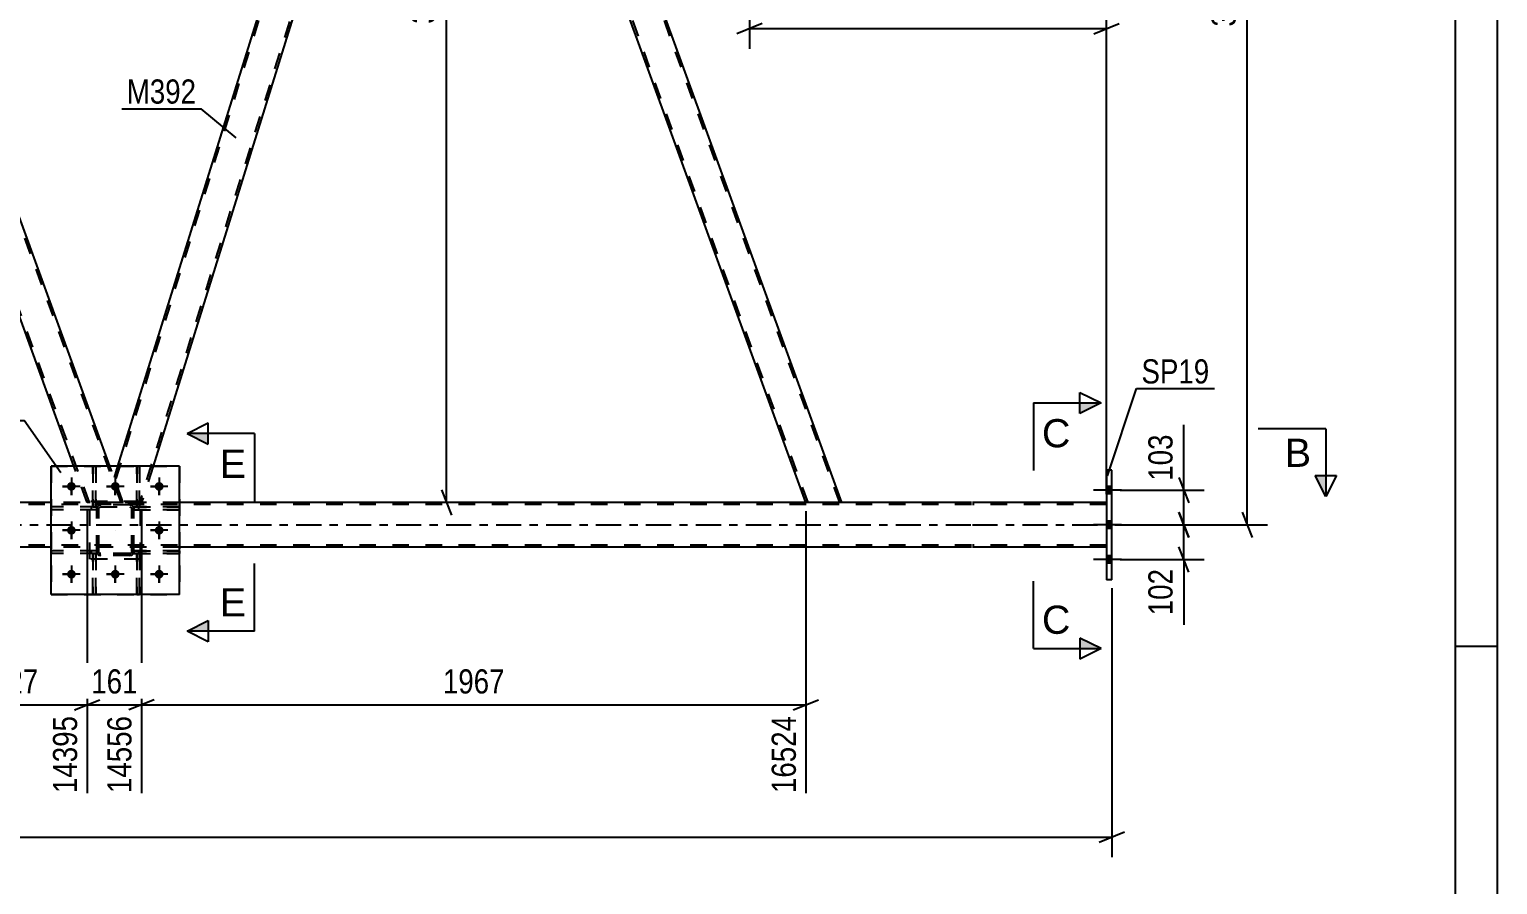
# Model space of a CAD drawing. Header units: millimetres. Extents: x 0 to 841, y 0 to 594.
# Drawn here: x 667.1 to 841, y 269.8 to 371.1 of the extents above; entities that cross this region are included whole.
import ezdxf

# ---------------------------------------------------------------- set-up
doc = ezdxf.new("R2010")
doc.units = ezdxf.units.MM
doc.linetypes.add('DXK_LINE_DOT2', pattern=[3.9198, 1.9599, -1.9599])
doc.linetypes.add('DXK_LINE_DOT3', pattern=[5.9187, 2.979, -0.9799, 0.9799, -0.9799])
doc.styles.add('Arial', font='ARIAL.TTF', dxfattribs={"height": 0.2})
doc.styles.add('Arial Narrow', font='ARIALN.TTF', dxfattribs={"height": 0.2})

# ---------------------------------------------------------------- blocks, each defined once
blk = doc.blocks.new('Unknown-103655156-1133')
at = {"color": 5, "linetype": 'Continuous'}
for p, q in [((841, 0), (841, 594)), ((836, 5), (836, 589)), ((841, 298), (836, 298))]:
    blk.add_line(p, q, dxfattribs=at)
blk = doc.blocks.new('Part-103655156-3936 - 3756')
at = {"color": 7, "linetype": 'DXK_LINE_DOT2'}
for p, q in [((674.93, 308.99), (674.61, 308.99)), ((674.61, 308.99), (674.61, 304.15)), ((674.61, 308.39), (674.93, 308.39)), ((674.93, 304.15), (674.93, 308.99)), ((674.61, 304.15), (674.93, 304.15))]:
    blk.add_line(p, q, dxfattribs=at)
blk = doc.blocks.new('Part-103655156-4118 - 3756')
at = {"color": 7, "linetype": 'DXK_LINE_DOT2'}
for p, q in [((680.13, 308.99), (679.81, 308.99)), ((679.81, 308.99), (679.81, 304.15)), ((679.81, 308.39), (680.13, 308.39)), ((680.13, 304.15), (680.13, 308.99)), ((679.81, 304.15), (680.13, 304.15))]:
    blk.add_line(p, q, dxfattribs=at)
blk = doc.blocks.new('Part-103655156-3884 - 3756')
at = {"color": 7, "linetype": 'DXK_LINE_DOT2'}
for p, q in [((684.85, 309.31), (679.45, 309.31)), ((679.45, 309.31), (679.45, 308.99)), ((679.45, 308.99), (684.85, 308.99)), ((680.05, 308.99), (680.05, 309.31)), ((684.85, 308.99), (684.85, 309.31))]:
    blk.add_line(p, q, dxfattribs=at)
blk = doc.blocks.new('Part-103655156-3926 - 3756')
at = {"color": 7, "linetype": 'DXK_LINE_DOT2'}
for p, q in [((675.05, 314.51), (669.65, 314.51)), ((669.65, 314.19), (669.65, 314.51)), ((675.05, 314.19), (669.65, 314.19)), ((674.45, 314.19), (674.45, 314.51)), ((675.05, 314.51), (675.05, 314.19))]:
    blk.add_line(p, q, dxfattribs=at)
blk = doc.blocks.new('Part-103655156-3927 - 3756')
at = {"color": 7, "linetype": 'DXK_LINE_DOT2'}
for p, q in [((675.05, 309.31), (669.65, 309.31)), ((669.65, 308.99), (669.65, 309.31)), ((675.05, 308.99), (669.65, 308.99)), ((674.45, 308.99), (674.45, 309.31)), ((675.05, 309.31), (675.05, 308.99))]:
    blk.add_line(p, q, dxfattribs=at)
blk = doc.blocks.new('Part-103655156-3930 - 3756')
at = {"color": 7, "linetype": 'DXK_LINE_DOT2'}
for p, q in [((674.61, 319.35), (674.61, 314.51)), ((674.93, 319.35), (674.61, 319.35)), ((674.93, 314.51), (674.93, 319.35)), ((674.61, 315.11), (674.93, 315.11)), ((674.61, 314.51), (674.93, 314.51))]:
    blk.add_line(p, q, dxfattribs=at)
blk = doc.blocks.new('Part-103655156-3933 - 3756')
at = {"color": 7, "linetype": 'DXK_LINE_DOT2'}
for p, q in [((679.81, 319.35), (679.81, 314.51)), ((680.13, 319.35), (679.81, 319.35)), ((680.13, 314.51), (680.13, 319.35)), ((679.81, 315.11), (680.13, 315.11)), ((679.81, 314.51), (680.13, 314.51))]:
    blk.add_line(p, q, dxfattribs=at)
blk = doc.blocks.new('Part-103655156-3937 - 3756')
at = {"color": 7, "linetype": 'DXK_LINE_DOT2'}
for p, q in [((684.85, 314.51), (679.45, 314.51)), ((679.45, 314.51), (679.45, 314.19)), ((679.45, 314.19), (684.85, 314.19)), ((680.05, 314.19), (680.05, 314.51)), ((684.85, 314.19), (684.85, 314.51))]:
    blk.add_line(p, q, dxfattribs=at)
blk = doc.blocks.new('Part-103655156-4103 - 3756')
at = {"color": 2, "linetype": 'Continuous'}
for p, q in [((634.25, 435.75), (629.99, 435.75)), ((676.62, 319.35), (634.25, 435.75)), ((672.36, 319.35), (631.54, 431.5))]:
    blk.add_line(p, q, dxfattribs=at)
at = {"color": 7, "linetype": 'DXK_LINE_DOT2'}
for p, q in [((629.99, 435.75), (631.54, 431.5)), ((674.19, 315.04), (630.25, 435.75)), ((677.93, 315.04), (634, 435.75)), ((673.93, 315.04), (672.36, 319.35)), ((678.19, 315.04), (676.62, 319.35)), ((678.19, 315.04), (673.93, 315.04))]:
    blk.add_line(p, q, dxfattribs=at)
blk = doc.blocks.new('Part-103655156-3942 - 3756')
at = {"color": 2, "linetype": 'Continuous'}
for p, q in [((684.85, 319.35), (669.65, 319.35)), ((669.65, 304.15), (669.65, 319.35)), ((684.85, 304.15), (684.85, 319.35)), ((684.85, 304.15), (669.65, 304.15))]:
    blk.add_line(p, q, dxfattribs=at)
blk = doc.blocks.new('Part-103655156-3943 - 3756')
at = {"color": 7, "linetype": 'DXK_LINE_DOT2'}
for p, q in [((679.45, 314.19), (679.45, 314.51)), ((679.45, 314.51), (684.85, 314.51)), ((684.85, 314.19), (679.45, 314.19)), ((680.05, 314.19), (680.05, 314.51)), ((684.85, 314.51), (684.85, 314.19))]:
    blk.add_line(p, q, dxfattribs=at)
blk = doc.blocks.new('Bolt-103655156-3944 - 3756')
at = {"linetype": 'Continuous'}
for points in [[(794.66, 316.93), (794.66, 316.05), (795.3, 316.05), (795.3, 316.93)], [(794.66, 316.93), (794.66, 316.05), (795.3, 316.05), (795.3, 316.93)], [(794.66, 316.93), (794.66, 316.05), (795.3, 316.05), (795.3, 316.93)], [(794.66, 312.83), (794.66, 311.95), (795.3, 311.95), (795.3, 312.83)], [(794.66, 312.83), (794.66, 311.95), (795.3, 311.95), (795.3, 312.83)], [(794.66, 308.73), (794.66, 307.85), (795.3, 307.85), (795.3, 308.73)], [(794.66, 308.73), (794.66, 307.85), (795.3, 307.85), (795.3, 308.73)], [(794.66, 308.73), (794.66, 307.85), (795.3, 307.85), (795.3, 308.73)]]:
    blk.add_hatch(color=1, dxfattribs=at).paths.add_polyline_path(points)
at = {"color": 1, "linetype": 'Continuous'}
for p, q in [((795.3, 316.93), (794.66, 316.93)), ((795.3, 316.93), (794.66, 316.93)), ((795.3, 316.93), (794.66, 316.93)), ((796.46, 316.49), (793.14, 316.49)), ((796.46, 316.49), (793.14, 316.49)), ((796.46, 316.49), (793.14, 316.49)), ((795.3, 316.05), (794.66, 316.05)), ((795.3, 316.05), (794.66, 316.05)), ((795.3, 316.05), (794.66, 316.05)), ((796.46, 312.39), (793.14, 312.39)), ((796.46, 312.39), (793.14, 312.39)), ((795.3, 312.83), (794.66, 312.83)), ((795.3, 312.83), (794.66, 312.83)), ((795.3, 311.95), (794.66, 311.95)), ((795.3, 311.95), (794.66, 311.95)), ((796.46, 308.29), (793.14, 308.29)), ((796.46, 308.29), (793.14, 308.29)), ((796.46, 308.29), (793.14, 308.29)), ((795.3, 308.73), (794.66, 308.73)), ((795.3, 308.73), (794.66, 308.73)), ((795.3, 308.73), (794.66, 308.73)), ((795.3, 307.85), (794.66, 307.85)), ((795.3, 307.85), (794.66, 307.85)), ((795.3, 307.85), (794.66, 307.85))]:
    blk.add_line(p, q, dxfattribs=at)
blk = doc.blocks.new('Part-103655156-3991 - 3756')
at = {"color": 7, "linetype": 'DXK_LINE_DOT2'}
for p, q in [((675.05, 309.31), (669.65, 309.31)), ((669.65, 309.31), (669.65, 308.99)), ((675.05, 308.99), (669.65, 308.99)), ((674.45, 308.99), (674.45, 309.31)), ((675.05, 308.99), (675.05, 309.31))]:
    blk.add_line(p, q, dxfattribs=at)
blk = doc.blocks.new('Part-103655156-4005 - 3756')
at = {"color": 7, "linetype": 'DXK_LINE_DOT2'}
for p, q in [((679.81, 304.15), (679.81, 308.99)), ((679.81, 308.99), (680.13, 308.99)), ((679.81, 308.39), (680.13, 308.39)), ((680.13, 308.99), (680.13, 304.15)), ((680.13, 304.15), (679.81, 304.15))]:
    blk.add_line(p, q, dxfattribs=at)
blk = doc.blocks.new('Part-103655156-4008 - 3756')
at = {"color": 7, "linetype": 'DXK_LINE_DOT2'}
for p, q in [((674.61, 304.15), (674.61, 308.99)), ((674.61, 308.99), (674.93, 308.99)), ((674.61, 308.39), (674.93, 308.39)), ((674.93, 308.99), (674.93, 304.15)), ((674.93, 304.15), (674.61, 304.15))]:
    blk.add_line(p, q, dxfattribs=at)
blk = doc.blocks.new('Part-103655156-4011 - 3756')
at = {"color": 7, "linetype": 'DXK_LINE_DOT2'}
for p, q in [((679.81, 314.51), (679.81, 319.35)), ((679.81, 319.35), (680.13, 319.35)), ((680.13, 319.35), (680.13, 314.51)), ((679.81, 315.11), (680.13, 315.11)), ((680.13, 314.51), (679.81, 314.51))]:
    blk.add_line(p, q, dxfattribs=at)
blk = doc.blocks.new('Part-103655156-4014 - 3756')
at = {"color": 7, "linetype": 'DXK_LINE_DOT2'}
for p, q in [((674.61, 314.51), (674.61, 319.35)), ((674.61, 319.35), (674.93, 319.35)), ((674.93, 319.35), (674.93, 314.51)), ((674.61, 315.11), (674.93, 315.11)), ((674.93, 314.51), (674.61, 314.51))]:
    blk.add_line(p, q, dxfattribs=at)
blk = doc.blocks.new('Part-103655156-4044 - 3756')
at = {"color": 7, "linetype": 'DXK_LINE_DOT2'}
for p, q in [((675.05, 314.27), (675.09, 314.45)), ((675.09, 314.45), (675.05, 314.27)), ((675.05, 309.23), (675.05, 314.27)), ((675.29, 314.27), (675.31, 314.36)), ((675.29, 309.23), (675.29, 314.27)), ((675.31, 314.36), (675.36, 314.44)), ((675.35, 314.71), (675.53, 314.75)), ((675.53, 314.75), (675.35, 314.71)), ((675.36, 314.44), (675.44, 314.49)), ((675.44, 314.49), (675.53, 314.51)), ((678.97, 314.75), (675.53, 314.75)), ((675.53, 314.51), (678.97, 314.51)), ((678.97, 314.75), (679.16, 314.71)), ((679.16, 314.71), (678.97, 314.75)), ((678.97, 314.51), (679.07, 314.49)), ((679.07, 314.49), (679.14, 314.44)), ((679.14, 314.44), (679.2, 314.36)), ((679.2, 314.36), (679.21, 314.27)), ((679.21, 309.23), (679.21, 314.27)), ((679.42, 314.45), (679.45, 314.27)), ((679.45, 314.27), (679.42, 314.45)), ((679.45, 309.23), (679.45, 314.27)), ((675.09, 309.05), (675.05, 309.23)), ((675.05, 309.23), (675.09, 309.05)), ((675.31, 309.14), (675.29, 309.23)), ((675.36, 309.06), (675.31, 309.14)), ((675.53, 308.75), (675.35, 308.79)), ((675.35, 308.79), (675.53, 308.75)), ((675.44, 309.01), (675.36, 309.06)), ((675.53, 308.99), (675.44, 309.01)), ((678.97, 308.99), (675.53, 308.99)), ((678.97, 308.75), (675.53, 308.75)), ((679.07, 309.01), (678.97, 308.99)), ((679.16, 308.79), (678.97, 308.75)), ((678.97, 308.75), (679.16, 308.79)), ((679.14, 309.06), (679.07, 309.01)), ((679.2, 309.14), (679.14, 309.06)), ((679.21, 309.23), (679.2, 309.14)), ((679.45, 309.23), (679.42, 309.05)), ((679.42, 309.05), (679.45, 309.23))]:
    blk.add_line(p, q, dxfattribs=at)
at = {"color": 7, "linetype": 'DXK_LINE_DOT3'}
blk.add_line((677.25, 311.75), (677.25, 311.75), dxfattribs=at)
at = {"color": 7, "linetype": 'DXK_LINE_DOT2'}
for centre, start, end in [((675.53, 314.27), 112.5, 157.5), ((675.53, 314.27), 112.5, 157.5), ((678.97, 314.27), 22.5, 67.5), ((678.97, 314.27), 22.5, 67.5), ((675.53, 309.23), 202.5, 247.5), ((675.53, 309.23), 202.5, 247.5), ((678.97, 309.23), 292.5, 337.5), ((678.97, 309.23), 292.5, 337.5)]:
    blk.add_arc(centre, 0.48, start, end, dxfattribs=at)
blk = doc.blocks.new('Part-103655156-4045 - 3756')
at = {"color": 7, "linetype": 'DXK_LINE_DOT2'}
for p, q in [((680.25, 315.15), (674.25, 315.15)), ((674.25, 308.35), (674.25, 315.15)), ((680.25, 308.35), (680.25, 315.15)), ((680.25, 308.35), (674.25, 308.35))]:
    blk.add_line(p, q, dxfattribs=at)
blk = doc.blocks.new('Part-103655156-4046 - 3756')
at = {"color": 7, "linetype": 'DXK_LINE_DOT2'}
for p, q in [((680.25, 315.15), (674.25, 315.15)), ((674.25, 308.35), (674.25, 315.15)), ((680.25, 308.35), (680.25, 315.15)), ((680.25, 308.35), (674.25, 308.35))]:
    blk.add_line(p, q, dxfattribs=at)
blk = doc.blocks.new('Part-103655156-4052 - 3756')
at = {"color": 2, "linetype": 'Continuous'}
for p, q in [((795.3, 318.89), (794.66, 318.89)), ((794.66, 318.89), (794.66, 305.89)), ((795.3, 305.89), (795.3, 318.89)), ((795.3, 305.89), (794.66, 305.89))]:
    blk.add_line(p, q, dxfattribs=at)
blk = doc.blocks.new('Part-103655156-4062 - 3756')
at = {"color": 7, "linetype": 'DXK_LINE_DOT2'}
for p, q in [((675.05, 314.27), (675.09, 314.45)), ((675.09, 314.45), (675.05, 314.27)), ((675.05, 309.23), (675.05, 314.27)), ((675.29, 314.27), (675.31, 314.36)), ((675.29, 309.23), (675.29, 314.27)), ((675.31, 314.36), (675.36, 314.44)), ((675.35, 314.71), (675.53, 314.75)), ((675.53, 314.75), (675.35, 314.71)), ((675.36, 314.44), (675.44, 314.49)), ((675.44, 314.49), (675.53, 314.51)), ((678.97, 314.75), (675.53, 314.75)), ((675.53, 314.51), (678.97, 314.51)), ((678.97, 314.75), (679.16, 314.71)), ((679.16, 314.71), (678.97, 314.75)), ((678.97, 314.51), (679.07, 314.49)), ((679.07, 314.49), (679.14, 314.44)), ((679.14, 314.44), (679.2, 314.36)), ((679.2, 314.36), (679.21, 314.27)), ((679.21, 309.23), (679.21, 314.27)), ((679.42, 314.45), (679.45, 314.27)), ((679.45, 314.27), (679.42, 314.45)), ((679.45, 309.23), (679.45, 314.27)), ((675.09, 309.05), (675.05, 309.23)), ((675.05, 309.23), (675.09, 309.05)), ((675.31, 309.14), (675.29, 309.23)), ((675.36, 309.06), (675.31, 309.14)), ((675.53, 308.75), (675.35, 308.79)), ((675.35, 308.79), (675.53, 308.75)), ((675.44, 309.01), (675.36, 309.06)), ((675.53, 308.99), (675.44, 309.01)), ((678.97, 308.99), (675.53, 308.99)), ((678.97, 308.75), (675.53, 308.75)), ((679.07, 309.01), (678.97, 308.99)), ((679.16, 308.79), (678.97, 308.75)), ((678.97, 308.75), (679.16, 308.79)), ((679.14, 309.06), (679.07, 309.01)), ((679.2, 309.14), (679.14, 309.06)), ((679.21, 309.23), (679.2, 309.14)), ((679.45, 309.23), (679.42, 309.05)), ((679.42, 309.05), (679.45, 309.23))]:
    blk.add_line(p, q, dxfattribs=at)
at = {"color": 7, "linetype": 'DXK_LINE_DOT3'}
blk.add_line((677.25, 311.75), (677.25, 311.75), dxfattribs=at)
at = {"color": 7, "linetype": 'DXK_LINE_DOT2'}
for centre, start, end in [((675.53, 314.27), 112.5, 157.5), ((675.53, 314.27), 112.5, 157.5), ((678.97, 314.27), 22.5, 67.5), ((678.97, 314.27), 22.5, 67.5), ((675.53, 309.23), 202.5, 247.5), ((675.53, 309.23), 202.5, 247.5), ((678.97, 309.23), 292.5, 337.5), ((678.97, 309.23), 292.5, 337.5)]:
    blk.add_arc(centre, 0.48, start, end, dxfattribs=at)
blk = doc.blocks.new('Part-103655156-4088 - 3756')
at = {"color": 2, "linetype": 'Continuous'}
for p, q in [((719.39, 435.76), (715.13, 435.76)), ((763.32, 315.03), (719.39, 435.76)), ((759.07, 315.03), (716.68, 431.5))]:
    blk.add_line(p, q, dxfattribs=at)
at = {"color": 7, "linetype": 'DXK_LINE_DOT2'}
for p, q in [((715.13, 435.76), (716.68, 431.5)), ((759.32, 315.03), (715.38, 435.76)), ((763.07, 315.03), (719.13, 435.76)), ((763.32, 315.03), (759.07, 315.03))]:
    blk.add_line(p, q, dxfattribs=at)
blk = doc.blocks.new('Part-103655156-4098 - 3756')
at = {"color": 7, "linetype": 'DXK_LINE_DOT2'}
for p, q in [((714.06, 435.76), (677.24, 317.63)), ((716.54, 431.88), (680.12, 315.04)), ((677.53, 319.35), (677.11, 318.01)), ((681.72, 319.35), (680.37, 315.04)), ((678.19, 315.04), (677.11, 318.01)), ((680.37, 315.04), (678.19, 315.04))]:
    blk.add_line(p, q, dxfattribs=at)
at = {"color": 2, "linetype": 'Continuous'}
for p, q in [((713.81, 435.76), (677.53, 319.35)), ((715.13, 435.76), (713.81, 435.76)), ((716.68, 431.5), (715.13, 435.76)), ((716.68, 431.5), (681.72, 319.35))]:
    blk.add_line(p, q, dxfattribs=at)
blk = doc.blocks.new('Part-103655156-4104 - 3756')
at = {"color": 7, "linetype": 'DXK_LINE_DOT2'}
for p, q in [((675.05, 314.51), (669.65, 314.51)), ((669.65, 314.51), (669.65, 314.19)), ((675.05, 314.19), (669.65, 314.19)), ((674.45, 314.19), (674.45, 314.51)), ((675.05, 314.19), (675.05, 314.51))]:
    blk.add_line(p, q, dxfattribs=at)
blk = doc.blocks.new('Part-103655156-4109 - 3756')
at = {"color": 7, "linetype": 'DXK_LINE_DOT2'}
for p, q in [((679.45, 308.99), (679.45, 309.31)), ((679.45, 309.31), (684.85, 309.31)), ((684.85, 308.99), (679.45, 308.99)), ((680.05, 308.99), (680.05, 309.31)), ((684.85, 309.31), (684.85, 308.99))]:
    blk.add_line(p, q, dxfattribs=at)
blk = doc.blocks.new('Part-103655156-4110 - 3756')
at = {"color": 7, "linetype": 'DXK_LINE_DOT2'}
for p, q in [((669.65, 319.35), (684.85, 319.35)), ((669.65, 319.35), (669.65, 304.15)), ((684.85, 319.35), (684.85, 304.15)), ((669.65, 304.15), (684.85, 304.15))]:
    blk.add_line(p, q, dxfattribs=at)
blk = doc.blocks.new('Bolt-103655156-4114 - 3756')
at = {"color": 1, "linetype": 'Continuous'}
for p, q in [((671.01, 316.95), (671.71, 316.95)), ((672.05, 317.99), (672.05, 317.3)), ((672.05, 315.91), (672.05, 316.6)), ((673.09, 316.95), (672.4, 316.95)), ((676.21, 316.95), (676.91, 316.95)), ((677.25, 317.99), (677.25, 317.3)), ((677.25, 315.91), (677.25, 316.6)), ((678.29, 316.95), (677.6, 316.95)), ((681.41, 316.95), (682.11, 316.95)), ((682.45, 317.99), (682.45, 317.3)), ((682.45, 315.91), (682.45, 316.6)), ((683.49, 316.95), (682.8, 316.95)), ((671.01, 311.75), (671.71, 311.75)), ((672.05, 312.79), (672.05, 312.1)), ((672.05, 310.71), (672.05, 311.4)), ((673.09, 311.75), (672.4, 311.75)), ((681.41, 311.75), (682.11, 311.75)), ((682.45, 312.79), (682.45, 312.1)), ((682.45, 310.71), (682.45, 311.4)), ((683.49, 311.75), (682.8, 311.75)), ((671.01, 306.55), (671.71, 306.55)), ((672.05, 307.59), (672.05, 306.9)), ((672.05, 305.51), (672.05, 306.2)), ((673.09, 306.55), (672.4, 306.55)), ((676.21, 306.55), (676.91, 306.55)), ((677.25, 307.59), (677.25, 306.9)), ((677.25, 305.51), (677.25, 306.2)), ((678.29, 306.55), (677.6, 306.55)), ((681.41, 306.55), (682.11, 306.55)), ((682.45, 307.59), (682.45, 306.9)), ((682.45, 305.51), (682.45, 306.2)), ((683.49, 306.55), (682.8, 306.55))]:
    blk.add_line(p, q, dxfattribs=at)
blk = doc.blocks.new('Bolt-103655156-4115 - 3756')
at = {"linetype": 'Continuous'}
for points in [[(672.57, 316.95, -1), (671.53, 316.95, -1)], [(677.77, 316.95, -1), (676.73, 316.95, -1)], [(682.97, 316.95, -1), (681.93, 316.95, -1)], [(672.57, 311.75, -1), (671.53, 311.75, -1)], [(682.97, 311.75, -1), (681.93, 311.75, -1)], [(672.57, 306.55, -1), (671.53, 306.55, -1)], [(677.77, 306.55, -1), (676.73, 306.55, -1)], [(682.97, 306.55, -1), (681.93, 306.55, -1)]]:
    blk.add_hatch(color=1, dxfattribs=at).paths.add_polyline_path(points)
at = {"color": 1, "linetype": 'Continuous'}
for p, q in [((673.09, 316.95), (671.01, 316.95)), ((672.05, 317.99), (672.05, 315.91)), ((678.29, 316.95), (676.21, 316.95)), ((677.25, 317.99), (677.25, 315.91)), ((683.49, 316.95), (681.41, 316.95)), ((682.45, 317.99), (682.45, 315.91)), ((673.09, 311.75), (671.01, 311.75)), ((672.05, 312.79), (672.05, 310.71)), ((683.49, 311.75), (681.41, 311.75)), ((682.45, 312.79), (682.45, 310.71)), ((673.09, 306.55), (671.01, 306.55)), ((672.05, 307.59), (672.05, 305.51)), ((678.29, 306.55), (676.21, 306.55)), ((677.25, 307.59), (677.25, 305.51)), ((683.49, 306.55), (681.41, 306.55)), ((682.45, 307.59), (682.45, 305.51))]:
    blk.add_line(p, q, dxfattribs=at)
blk = doc.blocks.new('Part-103655156-4208 - 3756')
at = {"color": 2, "linetype": 'Continuous'}
for p, q in [((669.65, 315.03), (657.25, 315.03)), ((778.68, 315.03), (684.85, 315.03)), ((794.66, 315.03), (778.78, 315.03)), ((669.65, 309.75), (657.25, 309.75)), ((778.68, 309.75), (684.85, 309.75)), ((794.66, 309.75), (778.78, 309.75))]:
    blk.add_line(p, q, dxfattribs=at)
at = {"color": 7, "linetype": 'DXK_LINE_DOT2'}
for p, q in [((657.25, 309.75), (657.25, 315.03)), ((684.85, 315.03), (669.65, 315.03)), ((794.66, 315.03), (794.66, 309.75)), ((778.68, 314.79), (657.25, 314.79)), ((794.66, 314.79), (778.78, 314.79)), ((778.68, 309.99), (657.25, 309.99)), ((684.85, 309.75), (669.65, 309.75)), ((794.66, 309.99), (778.78, 309.99))]:
    blk.add_line(p, q, dxfattribs=at)
at = {"color": 7, "linetype": 'DXK_LINE_DOT3'}
for p, q in [((657.25, 312.39), (778.68, 312.39)), ((778.78, 312.39), (794.66, 312.39))]:
    blk.add_line(p, q, dxfattribs=at)
blk = doc.blocks.new('StraightDimension-103655156-4549 - 3756')
at = {"color": 7, "linetype": 'Continuous'}
for p, q in [((795.3, 304.89), (795.3, 273.02)), ((51.62, 275.42), (795.3, 275.42)), ((793.8, 274.82), (796.8, 276.02))]:
    blk.add_line(p, q, dxfattribs=at)
blk = doc.blocks.new('StraightDimension-103655156-12532 - 3756')
at = {"color": 7, "linetype": 'Continuous'}
for p, q in [((803.24, 313.89), (804.44, 310.89)), ((796.3, 312.39), (806.24, 312.39)), ((803.84, 308.29), (803.84, 312.39)), ((804.44, 306.79), (803.24, 309.79)), ((796.3, 308.29), (806.24, 308.29))]:
    blk.add_line(p, q, dxfattribs=at)
at = {"color": 0}
blk.add_wipeout([(803.09, 307.77), (798.89, 307.77), (798.89, 301.09), (803.09, 301.09)], dxfattribs=at)
at = {"color": 7, "linetype": 'Continuous'}
blk.add_line((803.84, 308.29), (803.84, 300.56), dxfattribs=at)
blk.add_line((803.84, 308.29), (803.84, 300.56), dxfattribs=at)
at = {"color": 3, "style": 'Arial Narrow'}
blk.add_text('102', height=2.863, rotation=90.0002, dxfattribs=at).set_placement((802.49, 301.69))
blk = doc.blocks.new('StraightDimension-103655156-8555 - 3756')
at = {"color": 7, "linetype": 'Continuous'}
for p, q in [((673.93, 314.04), (673.93, 280.63)), ((656.85, 308.76), (656.85, 280.63)), ((658.35, 291.67), (655.35, 290.47)), ((656.85, 291.07), (673.93, 291.07)), ((672.43, 290.47), (675.43, 291.67))]:
    blk.add_line(p, q, dxfattribs=at)
at = {"color": 0}
blk.add_wipeout([(668.74, 291.82), (668.74, 296.02), (662.05, 296.02), (662.05, 291.82)], dxfattribs=at)
at = {"color": 0, "linetype": 'Continuous'}
blk.add_wipeout([(673.33, 290.37), (669.13, 290.37), (669.13, 280.03), (673.33, 280.03)], dxfattribs=at)
at = {"color": 3, "style": 'Arial Narrow'}
blk.add_text('427', height=2.863, dxfattribs=at).set_placement((662.65, 292.42))
at = {"color": 3, "linetype": 'Continuous', "style": 'Arial Narrow'}
blk.add_text('14395', height=2.863, rotation=90.0002, dxfattribs=at).set_placement((672.73, 280.63))
blk = doc.blocks.new('StraightDimension-103655156-12549 - 3756')
at = {"color": 7, "linetype": 'Continuous'}
for p, q in [((717.08, 434.26), (715.88, 437.26)), ((747.31, 435.76), (713.63, 435.76)), ((716.48, 315.03), (716.48, 435.76)), ((749.05, 315.03), (713.63, 315.03)), ((715.88, 316.53), (717.08, 313.53))]:
    blk.add_line(p, q, dxfattribs=at)
at = {"color": 0}
blk.add_wipeout([(715.73, 379.65), (711.53, 379.65), (711.53, 371.14), (715.73, 371.14)], dxfattribs=at)
at = {"color": 3, "style": 'Arial Narrow'}
blk.add_text('3018', height=2.863, rotation=90.0002, dxfattribs=at).set_placement((715.13, 371.74))
blk = doc.blocks.new('StraightDimension-103655156-8553 - 3756')
at = {"color": 7, "linetype": 'Continuous'}
for p, q in [((680.37, 314.03), (680.37, 280.63)), ((759.07, 314.03), (759.07, 280.63)), ((681.87, 291.67), (678.87, 290.47)), ((680.37, 291.07), (759.07, 291.07)), ((757.57, 290.47), (760.57, 291.67))]:
    blk.add_line(p, q, dxfattribs=at)
at = {"color": 0}
blk.add_wipeout([(723.98, 291.82), (723.98, 296.02), (715.46, 296.02), (715.46, 291.82)], dxfattribs=at)
at = {"color": 0, "linetype": 'Continuous'}
blk.add_wipeout([(758.47, 290.37), (754.27, 290.37), (754.27, 280.03), (758.47, 280.03)], dxfattribs=at)
at = {"color": 3, "style": 'Arial Narrow'}
blk.add_text('1967', height=2.863, dxfattribs=at).set_placement((716.06, 292.42))
at = {"color": 3, "linetype": 'Continuous', "style": 'Arial Narrow'}
blk.add_text('16524', height=2.863, rotation=90.0002, dxfattribs=at).set_placement((757.87, 280.63))
blk = doc.blocks.new('StraightDimension-103655156-8554 - 3756')
at = {"color": 7, "linetype": 'Continuous'}
for p, q in [((673.93, 314.04), (673.93, 280.63)), ((680.37, 314.04), (680.37, 280.63)), ((672.43, 290.47), (675.43, 291.67)), ((673.93, 291.07), (680.37, 291.07)), ((681.87, 291.67), (678.87, 290.47))]:
    blk.add_line(p, q, dxfattribs=at)
at = {"color": 0}
blk.add_wipeout([(680.49, 291.82), (680.49, 296.02), (673.81, 296.02), (673.81, 291.82)], dxfattribs=at)
at = {"color": 0, "linetype": 'Continuous'}
blk.add_wipeout([(679.77, 290.37), (675.57, 290.37), (675.57, 280.03), (679.77, 280.03)], dxfattribs=at)
at = {"color": 3, "style": 'Arial Narrow'}
blk.add_text('161', height=2.863, dxfattribs=at).set_placement((674.41, 292.42))
at = {"color": 3, "linetype": 'Continuous', "style": 'Arial Narrow'}
blk.add_text('14556', height=2.863, rotation=90.0002, dxfattribs=at).set_placement((679.17, 280.63))
blk = doc.blocks.new('StraightDimension-103655156-12522 - 3756')
at = {"color": 7, "linetype": 'Continuous'}
for p, q in [((811.92, 436.26), (810.72, 439.26)), ((753.38, 437.76), (813.72, 437.76)), ((811.32, 312.39), (811.32, 437.76)), ((810.72, 313.89), (811.92, 310.89)), ((795.66, 312.39), (813.72, 312.39))]:
    blk.add_line(p, q, dxfattribs=at)
at = {"color": 0}
blk.add_wipeout([(810.57, 379.33), (806.37, 379.33), (806.37, 370.82), (810.57, 370.82)], dxfattribs=at)
at = {"color": 3, "style": 'Arial Narrow'}
blk.add_text('3134', height=2.863, rotation=90.0002, dxfattribs=at).set_placement((809.97, 371.42))
blk = doc.blocks.new('StraightDimension-103655156-12531 - 3756')
at = {"color": 7, "linetype": 'Continuous'}
for p, q in [((803.24, 317.99), (804.44, 314.99)), ((796.3, 316.49), (806.24, 316.49)), ((803.84, 312.39), (803.84, 316.49)), ((804.44, 310.89), (803.24, 313.89)), ((796.3, 312.39), (806.24, 312.39))]:
    blk.add_line(p, q, dxfattribs=at)
at = {"color": 0}
blk.add_wipeout([(803.09, 323.7), (798.89, 323.7), (798.89, 317.02), (803.09, 317.02)], dxfattribs=at)
at = {"color": 7, "linetype": 'Continuous'}
blk.add_line((803.84, 316.49), (803.84, 324.23), dxfattribs=at)
blk.add_line((803.84, 316.49), (803.84, 324.23), dxfattribs=at)
at = {"color": 3, "style": 'Arial Narrow'}
blk.add_text('103', height=2.863, rotation=90.0002, dxfattribs=at).set_placement((802.49, 317.62))
blk = doc.blocks.new('StraightDimension-103655156-12571 - 3756')
at = {"color": 7, "linetype": 'Continuous'}
for p, q in [((752.38, 434.76), (752.38, 368.77)), ((794.66, 316.03), (794.66, 374.02)), ((753.88, 371.77), (750.88, 370.57)), ((752.38, 371.17), (794.66, 371.17)), ((793.16, 370.57), (796.16, 371.77))]:
    blk.add_line(p, q, dxfattribs=at)
at = {"color": 0}
blk.add_wipeout([(777.78, 371.92), (777.78, 376.12), (769.27, 376.12), (769.27, 371.92)], dxfattribs=at)
at = {"color": 3, "style": 'Arial Narrow'}
blk.add_text('1267', height=2.863, dxfattribs=at).set_placement((769.87, 372.52))
blk = doc.blocks.new('Mark-103655156-4094 - 3756')
at = {"color": 0}
blk.add_wipeout([(686.84, 362.29), (686.84, 365.29), (678.61, 365.29), (678.61, 362.29)], dxfattribs=at)
blk.add_wipeout([(686.84, 362.29), (686.84, 365.29), (678.61, 365.29), (678.61, 362.29)], dxfattribs=at)
at = {"color": 30, "linetype": 'Continuous'}
for p in [(678.01, 361.69), (691.56, 358.22)]:
    blk.add_line(p, (687.44, 361.69), dxfattribs=at)
at = {"color": 3, "style": 'Arial Narrow'}
blk.add_text('M392', height=2.863, dxfattribs=at).set_placement((678.61, 362.29))
blk = doc.blocks.new('Mark-103655156-3938 - 3756')
at = {"color": 0}
blk.add_wipeout([(665.87, 325.34), (665.87, 328.34), (657.83, 328.34), (657.83, 325.34)], dxfattribs=at)
blk.add_wipeout([(665.87, 325.34), (665.87, 328.34), (657.83, 328.34), (657.83, 325.34)], dxfattribs=at)
at = {"color": 30, "linetype": 'Continuous'}
for p in [(657.23, 324.74), (670.81, 318.56)]:
    blk.add_line(p, (666.47, 324.74), dxfattribs=at)
at = {"color": 3, "style": 'Arial Narrow'}
blk.add_text('SP20', height=2.863, dxfattribs=at).set_placement((657.83, 325.34))
blk = doc.blocks.new('Mark-103655156-4048 - 3756')
at = {"color": 0}
blk.add_wipeout([(806.85, 329.14), (806.85, 332.14), (798.81, 332.14), (798.81, 329.14)], dxfattribs=at)
blk.add_wipeout([(806.85, 329.14), (806.85, 332.14), (798.81, 332.14), (798.81, 329.14)], dxfattribs=at)
at = {"color": 30, "linetype": 'Continuous'}
for p, q in [((794.78, 318.19), (798.21, 328.54)), ((798.21, 328.54), (807.45, 328.54))]:
    blk.add_line(p, q, dxfattribs=at)
at = {"color": 3, "style": 'Arial Narrow'}
blk.add_text('SP19', height=2.863, dxfattribs=at).set_placement((798.81, 329.14))
blk = doc.blocks.new('SectionMark-103655156-5344 - 3756')
at = {"linetype": 'Continuous'}
for points in [[(688.25, 323.21), (688.25, 321.96), (685.75, 323.21)], [(688.25, 301.05), (688.25, 299.8), (685.75, 299.8)]]:
    blk.add_hatch(color=6, dxfattribs=at).paths.add_polyline_path(points)
at = {"color": 6, "linetype": 'Continuous'}
for p, q in [((685.75, 323.21), (688.25, 324.46)), ((688.25, 321.96), (688.25, 324.46)), ((693.75, 323.21), (685.75, 323.21)), ((685.75, 323.21), (688.25, 321.96)), ((693.75, 323.21), (693.75, 315.21)), ((693.75, 299.8), (693.75, 307.8)), ((685.75, 299.8), (688.25, 301.05)), ((688.25, 301.05), (688.25, 298.55)), ((693.75, 299.8), (685.75, 299.8)), ((688.25, 298.55), (685.75, 299.8))]:
    blk.add_line(p, q, dxfattribs=at)
at = {"color": 0, "linetype": 'Continuous'}
for points in [[(692.75, 317.96), (692.75, 321.46), (689.64, 321.46), (689.64, 317.96)], [(692.75, 301.55), (692.75, 305.05), (689.64, 305.05), (689.64, 301.55)]]:
    blk.add_wipeout(points, dxfattribs=at)
at = {"color": 3, "linetype": 'Continuous', "style": 'Arial'}
for p in [(689.64, 317.96), (689.64, 301.55)]:
    blk.add_text('E', height=3.34, dxfattribs=at).set_placement(p)
blk = doc.blocks.new('SectionMark-103655156-5350 - 3756')
at = {"linetype": 'Continuous'}
blk.add_hatch(color=6, dxfattribs=at).paths.add_polyline_path([(819.4, 318.26), (820.65, 318.26), (820.65, 315.76)])
at = {"color": 6, "linetype": 'Continuous'}
for p, q in [((820.65, 323.76), (812.65, 323.76)), ((820.65, 323.76), (820.65, 315.76)), ((819.4, 318.26), (821.9, 318.26)), ((820.65, 315.76), (819.4, 318.26)), ((821.9, 318.26), (820.65, 315.76))]:
    blk.add_line(p, q, dxfattribs=at)
at = {"color": 0, "linetype": 'Continuous'}
blk.add_wipeout([(818.9, 319.26), (818.9, 322.76), (815.79, 322.76), (815.79, 319.26)], dxfattribs=at)
at = {"color": 3, "linetype": 'Continuous', "style": 'Arial'}
blk.add_text('B', height=3.34, dxfattribs=at).set_placement((815.79, 319.26))
blk = doc.blocks.new('SectionMark-103655156-5354 - 3756')
at = {"linetype": 'Continuous'}
for points in [[(791.52, 325.58), (791.52, 326.83), (794.02, 326.83)], [(791.52, 297.74), (791.52, 298.99), (794.02, 297.74)]]:
    blk.add_hatch(color=6, dxfattribs=at).paths.add_polyline_path(points)
at = {"color": 6, "linetype": 'Continuous'}
for p, q in [((791.52, 325.58), (791.52, 328.08)), ((791.52, 328.08), (794.02, 326.83)), ((786.02, 326.83), (786.02, 318.83)), ((786.02, 326.83), (794.02, 326.83)), ((794.02, 326.83), (791.52, 325.58)), ((786.02, 297.74), (786.02, 305.74)), ((786.02, 297.74), (794.02, 297.74)), ((794.02, 297.74), (791.52, 298.99)), ((791.52, 298.99), (791.52, 296.49)), ((794.02, 297.74), (791.52, 296.49))]:
    blk.add_line(p, q, dxfattribs=at)
at = {"color": 0, "linetype": 'Continuous'}
for points in [[(790.39, 321.58), (790.39, 325.08), (787.02, 325.08), (787.02, 321.58)], [(790.39, 299.49), (790.39, 302.99), (787.02, 302.99), (787.02, 299.49)]]:
    blk.add_wipeout(points, dxfattribs=at)
at = {"color": 3, "linetype": 'Continuous', "style": 'Arial'}
for p in [(787.02, 321.58), (787.02, 299.49)]:
    blk.add_text('C', height=3.34, dxfattribs=at).set_placement(p)

msp = doc.modelspace()

# ---------------------------------------------------------------- block references
for name in ['Unknown-103655156-1133', 'Part-103655156-4103 - 3756', 'Part-103655156-4098 - 3756', 'Part-103655156-4088 - 3756', 'Part-103655156-3942 - 3756', 'Part-103655156-4110 - 3756', 'Part-103655156-3930 - 3756', 'Part-103655156-4014 - 3756', 'Part-103655156-3933 - 3756', 'Part-103655156-4011 - 3756', 'Part-103655156-4052 - 3756', 'Bolt-103655156-4114 - 3756', 'Bolt-103655156-4115 - 3756', 'Bolt-103655156-3944 - 3756', 'Part-103655156-4208 - 3756', 'Part-103655156-4045 - 3756', 'Part-103655156-4046 - 3756', 'Part-103655156-3926 - 3756', 'Part-103655156-4104 - 3756', 'Part-103655156-4044 - 3756', 'Part-103655156-4062 - 3756', 'Part-103655156-3937 - 3756', 'Part-103655156-3943 - 3756', 'Part-103655156-3927 - 3756', 'Part-103655156-3991 - 3756', 'Part-103655156-3936 - 3756', 'Part-103655156-4008 - 3756', 'Part-103655156-3884 - 3756', 'Part-103655156-4109 - 3756', 'Part-103655156-4118 - 3756', 'Part-103655156-4005 - 3756']:
    msp.add_blockref(name, (0, 0))

# ---------------------------------------------------------------- next in the draw order: block references
msp.add_blockref('StraightDimension-103655156-4549 - 3756', (0, 0))

# ---------------------------------------------------------------- next in the draw order: block references
for name in ['StraightDimension-103655156-12549 - 3756', 'Mark-103655156-4094 - 3756', 'Mark-103655156-3938 - 3756', 'StraightDimension-103655156-8555 - 3756', 'StraightDimension-103655156-12532 - 3756']:
    msp.add_blockref(name, (0, 0))

# ---------------------------------------------------------------- next in the draw order: block references
msp.add_blockref('StraightDimension-103655156-8553 - 3756', (0, 0))

# ---------------------------------------------------------------- next in the draw order: block references
for name in ['StraightDimension-103655156-12522 - 3756', 'SectionMark-103655156-5344 - 3756', 'StraightDimension-103655156-8554 - 3756']:
    msp.add_blockref(name, (0, 0))

# ---------------------------------------------------------------- next in the draw order: block references
msp.add_blockref('StraightDimension-103655156-12531 - 3756', (0, 0))

# ---------------------------------------------------------------- next in the draw order: block references
msp.add_blockref('StraightDimension-103655156-12571 - 3756', (0, 0))

# ---------------------------------------------------------------- next in the draw order: block references
msp.add_blockref('Mark-103655156-4048 - 3756', (0, 0))

# ---------------------------------------------------------------- next in the draw order: block references
msp.add_blockref('SectionMark-103655156-5350 - 3756', (0, 0))

# ---------------------------------------------------------------- next in the draw order: block references
msp.add_blockref('SectionMark-103655156-5354 - 3756', (0, 0))

doc.saveas('drawing.dxf')
